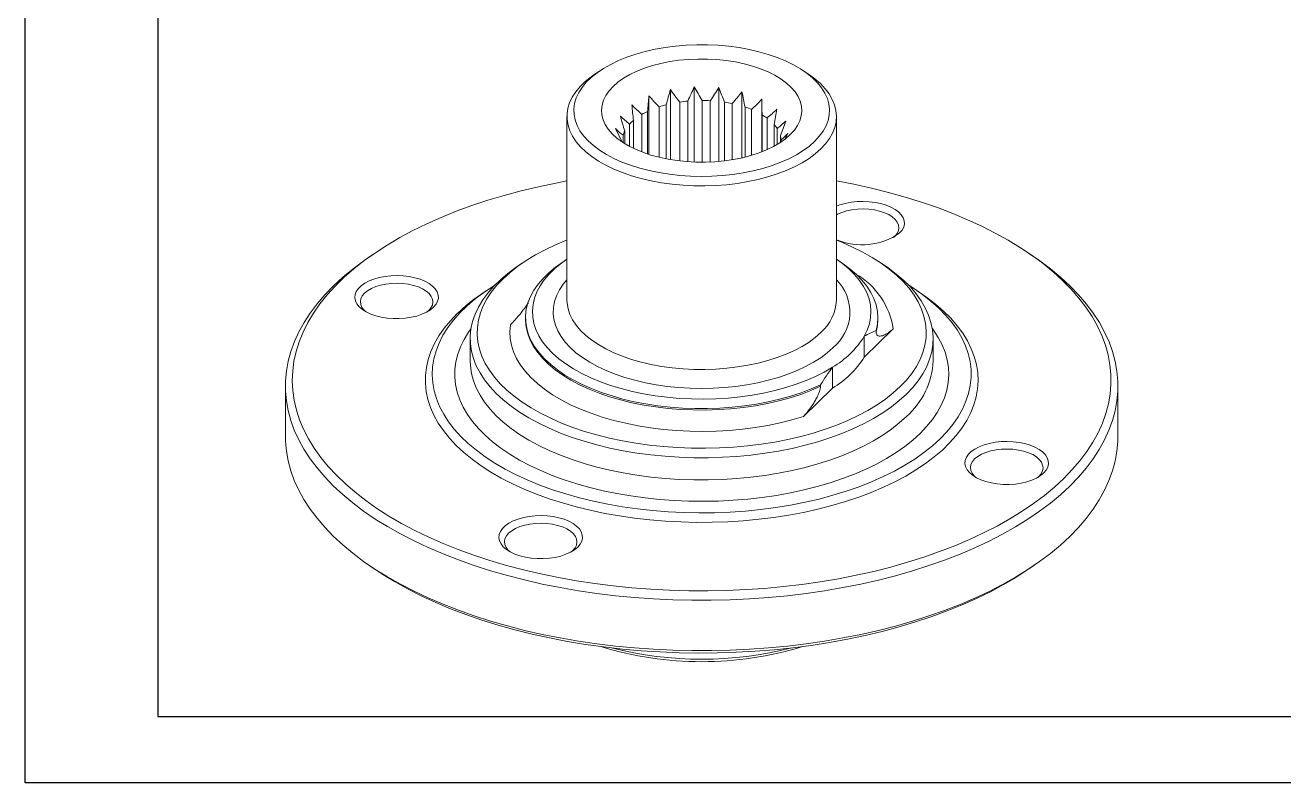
# Model space of a CAD drawing. Header units: millimetres. Extents: x 2452 to 2855, y 1106 to 1391.
# Drawn here: x 2452 to 2634.1, y 1106.5 to 1216.2 of the extents above; entities that cross this region are included whole.
import ezdxf

# ---------------------------------------------------------------- set-up
doc = ezdxf.new("R2010")
doc.units = ezdxf.units.MM
doc.linetypes.add('ACAD_ISO05W100', pattern=[33, 24, -3, 0, -3, 0, -3])
doc.layers.add('AM_BOR', color=2, linetype='ACAD_ISO05W100', lineweight=35)

# ---------------------------------------------------------------- blocks, each defined once
blk = doc.blocks.new('A3 ZTL')
for p, q in [((19.57, 280.82), (19.57, 9.78)), ((19.57, 9.78), (401.17, 9.78))]:
    blk.add_line(p, q)
at = {"layer": 'AM_BOR', "color": 135, "linetype": 'Continuous', "lineweight": 25}
for p, q in [((0, 0), (0, 290.61)), ((410.96, 0), (0, 0))]:
    blk.add_line(p, q, dxfattribs=at)

msp = doc.modelspace()

# ---------------------------------------------------------------- linework, layer by layer
at = {"color": 7, "linetype": 'Continuous', "lineweight": 15}
for p, q in [((2535.084, 1209.522), (2534.284, 1208.974)), ((2565.459, 1208.974), (2564.66, 1209.522)), ((2545.337, 1196.703), (2545.337, 1206.827)), ((2548.802, 1196.349), (2548.802, 1207.242)), ((2552.354, 1196.439), (2552.354, 1207.137)), ((2555.705, 1196.96), (2555.705, 1206.521)), ((2542.239, 1197.447), (2542.239, 1205.926)), ((2543.708, 1204.343), (2543.708, 1197.037)), ((2544.741, 1196.812), (2544.741, 1204.644)), ((2546.693, 1205.035), (2546.693, 1196.51)), ((2547.848, 1196.402), (2547.848, 1205.173)), ((2549.936, 1205.266), (2549.936, 1196.329)), ((2551.119, 1196.357), (2551.119, 1205.231)), ((2553.173, 1205.017), (2553.173, 1196.525)), ((2554.29, 1196.684), (2554.29, 1204.811)), ((2556.143, 1204.308), (2556.143, 1197.063)), ((2558.584, 1197.827), (2558.584, 1205.444)), ((2530.372, 1202.94), (2530.372, 1176.368)), ((2539.991, 1198.331), (2539.991, 1202.373)), ((2541.223, 1203.247), (2541.223, 1197.803)), ((2542.049, 1197.509), (2542.049, 1203.684)), ((2557.102, 1197.324), (2557.102, 1203.949)), ((2558.605, 1203.197), (2558.605, 1197.835)), ((2559.329, 1198.136), (2559.329, 1202.713)), ((2569.372, 1176.368), (2569.372, 1202.94)), ((2538.301, 1199.303), (2537.392, 1201.195)), ((2538.733, 1199.015), (2538.733, 1200.817)), ((2539.438, 1201.833), (2539.438, 1198.611)), ((2560.359, 1201.773), (2560.359, 1198.64)), ((2560.789, 1198.882), (2560.789, 1201.204)), ((2538.498, 1200.219), (2538.498, 1199.165)), ((2561.264, 1200.153), (2561.264, 1199.177)), ((2561.365, 1199.244), (2561.365, 1199.545)), ((2562.351, 1200.46), (2561.918, 1199.68)), ((2502.51, 1183.132), (2501.711, 1182.584)), ((2598.033, 1182.584), (2597.233, 1183.132)), ((2523.893, 1181.711), (2523.093, 1181.163)), ((2530.287, 1182.235), (2529.488, 1181.687)), ((2570.255, 1181.687), (2569.456, 1182.235)), ((2576.65, 1181.163), (2575.851, 1181.711)), ((2518.697, 1177.722), (2517.897, 1177.174)), ((2581.846, 1177.174), (2581.046, 1177.722)), ((2524.372, 1173.582), (2524.372, 1173.619)), ((2575.372, 1173.582), (2575.372, 1173.796)), ((2577.599, 1172.23), (2573.396, 1168.127)), ((2575.119, 1171.952), (2575.119, 1171.738)), ((2516.372, 1170.796), (2516.372, 1167.582)), ((2573.396, 1168.127), (2573.396, 1171.128)), ((2583.372, 1167.582), (2583.372, 1170.796)), ((2568.799, 1163.641), (2568.799, 1166.641)), ((2567.076, 1163.888), (2567.076, 1164.102)), ((2489.622, 1163.939), (2489.622, 1156.653)), ((2568.799, 1163.641), (2564.596, 1159.539)), ((2610.122, 1156.653), (2610.122, 1163.939)), ((2501.711, 1138.007), (2502.51, 1137.46)), ((2597.233, 1137.46), (2598.033, 1138.007))]:
    msp.add_line(p, q, dxfattribs=at)
at = {"color": 7, "linetype": 'Continuous', "lineweight": 15, "flags": 128}
for points in [[(2566.233, 1199.35), (2566.898, 1200.071), (2567.444, 1200.818), (2567.866, 1201.586), (2568.163, 1202.369), (2568.331, 1203.162), (2568.369, 1203.96), (2568.278, 1204.756), (2568.057, 1205.546), (2567.709, 1206.324), (2567.236, 1207.084), (2566.641, 1207.821), (2565.928, 1208.529), (2565.103, 1209.205), (2564.171, 1209.842), (2563.139, 1210.437), (2562.014, 1210.986), (2560.803, 1211.484), (2559.516, 1211.928), (2558.161, 1212.315), (2556.748, 1212.642), (2555.287, 1212.908), (2553.787, 1213.109), (2552.261, 1213.245), (2550.717, 1213.315), (2549.168, 1213.318), (2547.623, 1213.254), (2546.095, 1213.124), (2544.593, 1212.929), (2543.127, 1212.669), (2541.71, 1212.348), (2540.349, 1211.966), (2539.055, 1211.527), (2537.837, 1211.034), (2536.704, 1210.49), (2535.663, 1209.899), (2534.721, 1209.265), (2533.886, 1208.593), (2533.163, 1207.887), (2532.557, 1207.152), (2532.072, 1206.394), (2531.713, 1205.618), (2531.481, 1204.829), (2531.377, 1204.033), (2531.404, 1203.235), (2531.56, 1202.441), (2531.844, 1201.657), (2532.255, 1200.887), (2532.79, 1200.138), (2533.444, 1199.415), (2534.214, 1198.722), (2535.093, 1198.065), (2536.076, 1197.449), (2537.156, 1196.876), (2538.325, 1196.352), (2539.575, 1195.881), (2540.897, 1195.465), (2542.282, 1195.107), (2543.721, 1194.811), (2545.202, 1194.577), (2546.716, 1194.408), (2548.253, 1194.305), (2549.801, 1194.269), (2551.349, 1194.299), (2552.887, 1194.396), (2554.404, 1194.559), (2555.889, 1194.787), (2557.331, 1195.078), (2558.722, 1195.43), (2560.05, 1195.84), (2561.307, 1196.307), (2562.484, 1196.826), (2563.572, 1197.394), (2564.564, 1198.007), (2565.454, 1198.661), (2566.233, 1199.35)], [(2537.048, 1207.282), (2536.462, 1206.639), (2535.999, 1205.969), (2535.661, 1205.28), (2535.451, 1204.578), (2535.372, 1203.868), (2535.425, 1203.158), (2535.608, 1202.454), (2535.921, 1201.761), (2536.359, 1201.088), (2536.921, 1200.438), (2537.599, 1199.82), (2538.389, 1199.237), (2539.282, 1198.695), (2540.272, 1198.2), (2541.348, 1197.755), (2542.502, 1197.365), (2543.722, 1197.034), (2544.998, 1196.763), (2546.319, 1196.556), (2547.671, 1196.415), (2549.043, 1196.341), (2550.423, 1196.334), (2551.798, 1196.395), (2553.155, 1196.523), (2554.483, 1196.717), (2555.769, 1196.974), (2557.001, 1197.294), (2558.169, 1197.672), (2559.262, 1198.106), (2560.27, 1198.592), (2561.183, 1199.125), (2561.994, 1199.7), (2562.696, 1200.312), (2563.281, 1200.955), (2563.745, 1201.625), (2564.083, 1202.314), (2564.292, 1203.016), (2564.371, 1203.726), (2564.318, 1204.436), (2564.135, 1205.14), (2563.823, 1205.832), (2563.384, 1206.506), (2562.823, 1207.155), (2562.144, 1207.774), (2561.354, 1208.357), (2560.461, 1208.899), (2559.471, 1209.394), (2558.395, 1209.839), (2557.241, 1210.228), (2556.021, 1210.56), (2554.745, 1210.831), (2553.425, 1211.037), (2552.072, 1211.178), (2550.7, 1211.253), (2549.32, 1211.26), (2547.945, 1211.199), (2546.588, 1211.071), (2545.26, 1210.877), (2543.974, 1210.619), (2542.742, 1210.3), (2541.574, 1209.921), (2540.481, 1209.487), (2539.474, 1209.002), (2538.56, 1208.469), (2537.749, 1207.894), (2537.048, 1207.282)], [(2567.118, 1198.253), (2566.319, 1197.544), (2565.41, 1196.872), (2564.398, 1196.24), (2563.289, 1195.652), (2562.091, 1195.113), (2560.812, 1194.626), (2559.46, 1194.194), (2558.044, 1193.821), (2556.574, 1193.508), (2555.059, 1193.258), (2553.509, 1193.073), (2551.936, 1192.953), (2550.348, 1192.899), (2548.758, 1192.913), (2547.175, 1192.993), (2545.609, 1193.139), (2544.073, 1193.351), (2542.574, 1193.626), (2541.125, 1193.964), (2539.733, 1194.361), (2538.409, 1194.815), (2537.162, 1195.323), (2535.998, 1195.882), (2534.928, 1196.488), (2533.956, 1197.137), (2533.091, 1197.824), (2532.337, 1198.546), (2531.7, 1199.296), (2531.184, 1200.071), (2530.792, 1200.865), (2530.527, 1201.673), (2530.391, 1202.489), (2530.385, 1203.309), (2530.508, 1204.126), (2530.76, 1204.935), (2531.139, 1205.73), (2531.643, 1206.507), (2532.269, 1207.261), (2533.011, 1207.985), (2533.866, 1208.676), (2534.284, 1208.974)], [(2565.459, 1208.974), (2566.233, 1208.404), (2567.044, 1207.699), (2567.74, 1206.962), (2568.317, 1206.198), (2568.771, 1205.413), (2569.1, 1204.612), (2569.3, 1203.799), (2569.371, 1202.98), (2569.313, 1202.162), (2569.125, 1201.348), (2568.809, 1200.545), (2568.367, 1199.758), (2567.802, 1198.992), (2567.118, 1198.253)], [(2530.372, 1193.612), (2528.786, 1193.314), (2526.233, 1192.778), (2523.731, 1192.181), (2521.285, 1191.525), (2518.902, 1190.811), (2516.585, 1190.041), (2514.341, 1189.216), (2512.173, 1188.338), (2510.088, 1187.409), (2508.088, 1186.432), (2506.179, 1185.407), (2504.364, 1184.338), (2502.648, 1183.226), (2501.034, 1182.074), (2499.526, 1180.885), (2498.127, 1179.662), (2496.841, 1178.406), (2495.669, 1177.12), (2494.614, 1175.808), (2493.679, 1174.472), (2492.866, 1173.115), (2492.176, 1171.74), (2491.611, 1170.35), (2491.173, 1168.948), (2490.861, 1167.537), (2490.677, 1166.12), (2490.622, 1164.7), (2490.695, 1163.28), (2490.896, 1161.864), (2491.224, 1160.454), (2491.68, 1159.053), (2492.262, 1157.665), (2492.968, 1156.292), (2493.798, 1154.938), (2494.749, 1153.605), (2495.82, 1152.296), (2497.008, 1151.015), (2498.31, 1149.763), (2499.724, 1148.544), (2501.246, 1147.359), (2502.874, 1146.213), (2504.603, 1145.107), (2506.431, 1144.044), (2508.353, 1143.025), (2510.364, 1142.054), (2512.461, 1141.132), (2514.639, 1140.261), (2516.894, 1139.443), (2519.22, 1138.681), (2521.612, 1137.974), (2524.066, 1137.326), (2526.575, 1136.738), (2529.135, 1136.21), (2531.739, 1135.744), (2534.383, 1135.341), (2537.061, 1135.002), (2539.766, 1134.727), (2542.494, 1134.517), (2545.237, 1134.373), (2547.99, 1134.295), (2550.747, 1134.283), (2553.503, 1134.337), (2556.25, 1134.457), (2558.984, 1134.643), (2561.698, 1134.894), (2564.386, 1135.21), (2567.043, 1135.589), (2569.663, 1136.032), (2572.24, 1136.538), (2574.768, 1137.104), (2577.242, 1137.731), (2579.658, 1138.416), (2582.008, 1139.159), (2584.289, 1139.956), (2586.496, 1140.808), (2588.623, 1141.712), (2590.667, 1142.665), (2592.622, 1143.667), (2594.484, 1144.714), (2596.25, 1145.805), (2597.915, 1146.937), (2599.476, 1148.107), (2600.93, 1149.314), (2602.273, 1150.554), (2602.273, 1150.554)], [(2602.273, 1150.554), (2603.503, 1151.825), (2604.617, 1153.124), (2605.612, 1154.449), (2606.486, 1155.796), (2607.238, 1157.162), (2607.865, 1158.545), (2608.367, 1159.941), (2608.742, 1161.348), (2608.99, 1162.763), (2609.11, 1164.182), (2609.101, 1165.602), (2608.964, 1167.02), (2608.699, 1168.434), (2608.307, 1169.839), (2607.788, 1171.234), (2607.144, 1172.615), (2606.375, 1173.979), (2605.484, 1175.323), (2604.473, 1176.644), (2603.344, 1177.94), (2602.099, 1179.207), (2600.74, 1180.443), (2599.272, 1181.645), (2597.696, 1182.81), (2596.017, 1183.937), (2594.238, 1185.022), (2592.363, 1186.063), (2590.396, 1187.058), (2588.341, 1188.005), (2586.203, 1188.902), (2583.986, 1189.746), (2581.695, 1190.537), (2579.335, 1191.271), (2576.912, 1191.949), (2574.43, 1192.567), (2571.894, 1193.125), (2569.372, 1193.612)], [(2569.372, 1189.961), (2569.885, 1190.152), (2570.66, 1190.37), (2571.488, 1190.528), (2572.352, 1190.622), (2573.234, 1190.651), (2574.114, 1190.613), (2574.974, 1190.509), (2575.795, 1190.342), (2576.561, 1190.115), (2577.254, 1189.833), (2577.86, 1189.502), (2578.367, 1189.13), (2578.762, 1188.723), (2579.038, 1188.291), (2579.19, 1187.843), (2579.212, 1187.388), (2579.106, 1186.936), (2578.874, 1186.497), (2578.52, 1186.081)], [(2577.654, 1185.443), (2577.812, 1185.587), (2578.138, 1185.977), (2578.342, 1186.388), (2578.419, 1186.81), (2578.366, 1187.234), (2578.185, 1187.648), (2577.881, 1188.042), (2577.46, 1188.407), (2576.934, 1188.734), (2576.315, 1189.014), (2575.619, 1189.241), (2574.863, 1189.408), (2574.065, 1189.513), (2573.244, 1189.553), (2572.422, 1189.526), (2571.618, 1189.432), (2570.853, 1189.276), (2570.144, 1189.059), (2569.51, 1188.788), (2569.372, 1188.716)], [(2530.372, 1185.044), (2530.322, 1185.025), (2528.73, 1184.366), (2527.222, 1183.657), (2525.803, 1182.901), (2524.479, 1182.101), (2523.256, 1181.259), (2522.137, 1180.379), (2521.128, 1179.465), (2520.232, 1178.52), (2519.454, 1177.548), (2518.795, 1176.553), (2518.259, 1175.538), (2517.848, 1174.508), (2517.563, 1173.467), (2517.406, 1172.418), (2517.376, 1171.367), (2517.475, 1170.317), (2517.702, 1169.271), (2518.056, 1168.236), (2518.536, 1167.214), (2519.139, 1166.209), (2519.863, 1165.226), (2520.706, 1164.268), (2521.664, 1163.339), (2522.733, 1162.444), (2523.909, 1161.584), (2525.188, 1160.764), (2526.564, 1159.988), (2528.032, 1159.257), (2529.587, 1158.575), (2531.221, 1157.945), (2532.929, 1157.369), (2534.704, 1156.849), (2536.539, 1156.388), (2538.426, 1155.987), (2540.359, 1155.647), (2542.329, 1155.371), (2544.329, 1155.16), (2546.35, 1155.013), (2548.386, 1154.932), (2550.427, 1154.917), (2552.467, 1154.968), (2554.496, 1155.085), (2556.507, 1155.267), (2558.491, 1155.514), (2560.442, 1155.824), (2562.351, 1156.197), (2564.21, 1156.632), (2566.013, 1157.125), (2567.753, 1157.676), (2569.422, 1158.281), (2571.013, 1158.94), (2572.521, 1159.649), (2573.94, 1160.405), (2575.264, 1161.206), (2576.488, 1162.047), (2577.606, 1162.927), (2578.615, 1163.841), (2578.615, 1163.841)], [(2578.615, 1163.841), (2579.511, 1164.786), (2580.29, 1165.758), (2580.948, 1166.754), (2581.484, 1167.768), (2581.895, 1168.798), (2582.18, 1169.84), (2582.338, 1170.888), (2582.367, 1171.939), (2582.268, 1172.99), (2582.041, 1174.035), (2581.687, 1175.07), (2581.208, 1176.093), (2580.605, 1177.097), (2579.88, 1178.08), (2579.038, 1179.038), (2578.08, 1179.967), (2577.01, 1180.863), (2575.834, 1181.722), (2574.555, 1182.542), (2573.179, 1183.319), (2571.711, 1184.049), (2570.157, 1184.731), (2569.372, 1185.044)], [(2603.158, 1149.457), (2601.802, 1148.205), (2600.336, 1146.986), (2598.762, 1145.804), (2597.084, 1144.66), (2595.305, 1143.558), (2593.429, 1142.499), (2591.46, 1141.486), (2589.402, 1140.52), (2587.26, 1139.605), (2585.038, 1138.742), (2582.741, 1137.932), (2580.374, 1137.178), (2577.942, 1136.481), (2575.45, 1135.843), (2572.903, 1135.264), (2570.307, 1134.747), (2567.668, 1134.292), (2564.991, 1133.9), (2562.281, 1133.573), (2559.545, 1133.31), (2556.788, 1133.113), (2554.016, 1132.981), (2551.236, 1132.916), (2548.453, 1132.916), (2545.673, 1132.983), (2542.901, 1133.116), (2540.145, 1133.315), (2537.409, 1133.579), (2534.7, 1133.907), (2532.023, 1134.3), (2529.385, 1134.757), (2526.79, 1135.275), (2524.244, 1135.855), (2521.753, 1136.494), (2519.322, 1137.192), (2516.957, 1137.947), (2514.661, 1138.758), (2512.441, 1139.623), (2510.3, 1140.539), (2508.244, 1141.505), (2506.277, 1142.519), (2504.403, 1143.579), (2502.626, 1144.682), (2500.949, 1145.827), (2499.377, 1147.01), (2497.913, 1148.229), (2496.56, 1149.481), (2495.321, 1150.765), (2494.197, 1152.076), (2493.193, 1153.413), (2492.31, 1154.773), (2491.549, 1156.152), (2490.913, 1157.547), (2490.403, 1158.957), (2490.02, 1160.376), (2489.764, 1161.804), (2489.637, 1163.236), (2489.638, 1164.669), (2489.768, 1166.101), (2490.026, 1167.529), (2490.412, 1168.948), (2490.925, 1170.357), (2491.563, 1171.753), (2492.326, 1173.131), (2493.212, 1174.49), (2494.218, 1175.827), (2495.344, 1177.138), (2496.585, 1178.421), (2497.941, 1179.673), (2499.407, 1180.891), (2500.981, 1182.073), (2501.711, 1182.584)], [(2530.372, 1182.292), (2529.574, 1181.72), (2528.632, 1180.943), (2527.803, 1180.133), (2527.089, 1179.295), (2526.496, 1178.432), (2526.025, 1177.549), (2525.681, 1176.651), (2525.463, 1175.742), (2525.374, 1174.828), (2525.414, 1173.912), (2525.583, 1173.001), (2525.879, 1172.098), (2526.302, 1171.209), (2526.849, 1170.338), (2527.517, 1169.489), (2528.303, 1168.668), (2529.202, 1167.878), (2530.211, 1167.124), (2531.322, 1166.41), (2532.532, 1165.739), (2533.832, 1165.115), (2535.217, 1164.541), (2536.68, 1164.02), (2538.211, 1163.555), (2539.804, 1163.149), (2541.45, 1162.804), (2543.141, 1162.52), (2544.867, 1162.301), (2546.619, 1162.146), (2548.388, 1162.058), (2550.165, 1162.036), (2551.941, 1162.08), (2553.706, 1162.19), (2555.45, 1162.366), (2557.165, 1162.607), (2558.842, 1162.911), (2560.472, 1163.277), (2562.045, 1163.703), (2563.555, 1164.186), (2564.992, 1164.725), (2566.35, 1165.316), (2567.622, 1165.956), (2568.799, 1166.641)], [(2573.396, 1171.128), (2573.83, 1172.015), (2574.139, 1172.917), (2574.319, 1173.828), (2574.371, 1174.743), (2574.294, 1175.658), (2574.088, 1176.567), (2573.755, 1177.466), (2573.296, 1178.351), (2572.714, 1179.216), (2572.011, 1180.057), (2571.192, 1180.87), (2570.261, 1181.65), (2569.372, 1182.292)], [(2598.033, 1182.584), (2598.794, 1182.051), (2600.366, 1180.868), (2601.83, 1179.649), (2603.183, 1178.396), (2604.423, 1177.112), (2605.546, 1175.801), (2606.55, 1174.464), (2607.433, 1173.104), (2608.194, 1171.725), (2608.83, 1170.33), (2609.34, 1168.921), (2609.723, 1167.501), (2609.979, 1166.073), (2610.106, 1164.641), (2610.105, 1163.208), (2609.975, 1161.776), (2609.717, 1160.349), (2609.331, 1158.929), (2608.819, 1157.52), (2608.18, 1156.125), (2607.417, 1154.746), (2606.532, 1153.387), (2605.525, 1152.051), (2604.4, 1150.739), (2603.158, 1149.457)], [(2579.5, 1162.744), (2578.47, 1161.811), (2577.33, 1160.912), (2576.084, 1160.052), (2574.737, 1159.234), (2573.293, 1158.46), (2571.758, 1157.734), (2570.139, 1157.058), (2568.442, 1156.436), (2566.673, 1155.869), (2564.838, 1155.36), (2562.946, 1154.91), (2561.003, 1154.523), (2559.017, 1154.198), (2556.996, 1153.937), (2554.947, 1153.741), (2552.879, 1153.612), (2550.799, 1153.549), (2548.715, 1153.552), (2546.636, 1153.623), (2544.569, 1153.76), (2542.523, 1153.962), (2540.505, 1154.23), (2538.524, 1154.562), (2536.586, 1154.957), (2534.7, 1155.413), (2532.872, 1155.929), (2531.111, 1156.502), (2529.422, 1157.13), (2527.812, 1157.811), (2526.287, 1158.543), (2524.853, 1159.322), (2523.517, 1160.145), (2522.282, 1161.009), (2521.154, 1161.912), (2520.137, 1162.848), (2519.235, 1163.816), (2518.452, 1164.81), (2517.79, 1165.828), (2517.253, 1166.865), (2516.841, 1167.917), (2516.558, 1168.98), (2516.403, 1170.05), (2516.378, 1171.123), (2516.482, 1172.195), (2516.715, 1173.262), (2517.077, 1174.318), (2517.566, 1175.362), (2518.179, 1176.387), (2518.916, 1177.391), (2519.772, 1178.37), (2520.744, 1179.319), (2521.829, 1180.235), (2523.023, 1181.115), (2523.093, 1181.163)], [(2567.076, 1164.102), (2565.702, 1163.5), (2564.247, 1162.949), (2562.721, 1162.452), (2561.131, 1162.012), (2559.484, 1161.631), (2557.789, 1161.312), (2556.054, 1161.054), (2554.288, 1160.861), (2552.501, 1160.733), (2550.699, 1160.669), (2548.894, 1160.672), (2547.094, 1160.741), (2545.308, 1160.875), (2543.544, 1161.073), (2541.812, 1161.336), (2540.121, 1161.661), (2538.478, 1162.046), (2536.893, 1162.491), (2535.372, 1162.992), (2533.925, 1163.548), (2532.557, 1164.154), (2531.276, 1164.809), (2530.088, 1165.51), (2528.999, 1166.251), (2528.015, 1167.031), (2527.141, 1167.844), (2526.38, 1168.687), (2525.737, 1169.556), (2525.215, 1170.446), (2524.817, 1171.353), (2524.544, 1172.272), (2524.398, 1173.199), (2524.38, 1174.128), (2524.489, 1175.056), (2524.726, 1175.978), (2525.089, 1176.889), (2525.576, 1177.784), (2526.184, 1178.659), (2526.912, 1179.51), (2527.754, 1180.333), (2528.708, 1181.122), (2529.488, 1181.687)], [(2570.255, 1181.687), (2570.355, 1181.619), (2571.378, 1180.853), (2572.294, 1180.051), (2573.097, 1179.219), (2573.783, 1178.359), (2574.35, 1177.476), (2574.794, 1176.575), (2575.114, 1175.66), (2575.306, 1174.735), (2575.372, 1173.806), (2575.309, 1172.877), (2575.119, 1171.952)], [(2576.65, 1181.163), (2576.857, 1181.02), (2578.039, 1180.136), (2579.112, 1179.216), (2580.072, 1178.263), (2580.915, 1177.282), (2581.637, 1176.275), (2582.237, 1175.248), (2582.712, 1174.203), (2583.06, 1173.145), (2583.279, 1172.077), (2583.369, 1171.005), (2583.33, 1169.932), (2583.161, 1168.863), (2582.863, 1167.8), (2582.437, 1166.75), (2581.886, 1165.715), (2581.211, 1164.7), (2580.414, 1163.708), (2579.5, 1162.744)], [(2511.072, 1175.341), (2510.604, 1174.955), (2510.032, 1174.608), (2509.368, 1174.308), (2508.626, 1174.061), (2507.822, 1173.873), (2506.974, 1173.746), (2506.099, 1173.685), (2505.215, 1173.69), (2504.343, 1173.761), (2503.5, 1173.897), (2502.704, 1174.094), (2501.973, 1174.349), (2501.321, 1174.656), (2500.764, 1175.009), (2500.312, 1175.4), (2499.975, 1175.82), (2499.761, 1176.262), (2499.673, 1176.714), (2499.715, 1177.169), (2499.885, 1177.615), (2500.179, 1178.044), (2500.591, 1178.446), (2501.113, 1178.813), (2501.732, 1179.138), (2502.437, 1179.412), (2503.212, 1179.63), (2504.04, 1179.788), (2504.904, 1179.882), (2505.786, 1179.911), (2506.666, 1179.873), (2507.526, 1179.769), (2508.348, 1179.602), (2509.113, 1179.375), (2509.806, 1179.093), (2510.413, 1178.762), (2510.919, 1178.39), (2511.314, 1177.983), (2511.591, 1177.551), (2511.742, 1177.103), (2511.765, 1176.648), (2511.659, 1176.196), (2511.426, 1175.757), (2511.072, 1175.341)], [(2508.172, 1178.501), (2507.415, 1178.669), (2506.617, 1178.773), (2505.796, 1178.813), (2504.974, 1178.786), (2504.171, 1178.692), (2503.405, 1178.536), (2502.697, 1178.319), (2502.063, 1178.048), (2501.519, 1177.73), (2501.078, 1177.371), (2500.752, 1176.981), (2500.548, 1176.57), (2500.472, 1176.148), (2500.525, 1175.724), (2500.706, 1175.31), (2501.01, 1174.916), (2501.236, 1174.704)], [(2510.206, 1174.704), (2510.365, 1174.847), (2510.691, 1175.237), (2510.894, 1175.648), (2510.971, 1176.07), (2510.918, 1176.494), (2510.737, 1176.908), (2510.433, 1177.302), (2510.012, 1177.667), (2509.486, 1177.994), (2508.868, 1178.274), (2508.172, 1178.501)], [(2514.495, 1174.41), (2513.495, 1173.364), (2512.612, 1172.291), (2511.849, 1171.193), (2511.207, 1170.075), (2510.689, 1168.94), (2510.297, 1167.791), (2510.031, 1166.633), (2509.893, 1165.469), (2509.883, 1164.304), (2510.001, 1163.139), (2510.247, 1161.98), (2510.62, 1160.83), (2511.118, 1159.693), (2511.741, 1158.571), (2512.486, 1157.47), (2513.35, 1156.393), (2514.332, 1155.342), (2515.427, 1154.322), (2516.633, 1153.335), (2517.945, 1152.385), (2519.36, 1151.474), (2520.872, 1150.606), (2522.477, 1149.784), (2524.17, 1149.01), (2525.945, 1148.286), (2527.797, 1147.616), (2529.719, 1147), (2531.706, 1146.441), (2533.752, 1145.941), (2535.848, 1145.502), (2537.99, 1145.124), (2540.17, 1144.809), (2542.381, 1144.559), (2544.616, 1144.373), (2546.868, 1144.252), (2549.129, 1144.198), (2551.393, 1144.209), (2553.652, 1144.286), (2555.899, 1144.429), (2558.126, 1144.638), (2560.328, 1144.911), (2562.495, 1145.247), (2564.622, 1145.646), (2566.702, 1146.107), (2568.728, 1146.627), (2570.694, 1147.206), (2572.593, 1147.84), (2574.419, 1148.53), (2576.166, 1149.271), (2577.829, 1150.062), (2579.403, 1150.9), (2580.882, 1151.783), (2582.262, 1152.707), (2583.538, 1153.671), (2584.706, 1154.669), (2585.762, 1155.701), (2586.704, 1156.761), (2587.528, 1157.847), (2588.231, 1158.955), (2588.811, 1160.083), (2589.266, 1161.225), (2589.595, 1162.378), (2589.797, 1163.54), (2589.871, 1164.705), (2589.817, 1165.871), (2589.635, 1167.033), (2589.326, 1168.188), (2588.89, 1169.332), (2588.329, 1170.462), (2587.645, 1171.573), (2586.84, 1172.663), (2585.917, 1173.728), (2584.878, 1174.764), (2583.727, 1175.768), (2582.467, 1176.737), (2581.846, 1177.174)], [(2519.904, 1178.508), (2519.726, 1178.397), (2518.351, 1177.481), (2517.08, 1176.526), (2515.918, 1175.535), (2514.869, 1174.511), (2513.936, 1173.458), (2513.123, 1172.379), (2512.432, 1171.277), (2511.865, 1170.157), (2511.424, 1169.022), (2511.111, 1167.875), (2510.927, 1166.721), (2510.872, 1165.564), (2510.947, 1164.407), (2511.151, 1163.254), (2511.483, 1162.109), (2511.944, 1160.976), (2512.53, 1159.858), (2513.24, 1158.76), (2514.072, 1157.684), (2515.023, 1156.635), (2516.089, 1155.616), (2517.268, 1154.631), (2518.555, 1153.681), (2519.946, 1152.772), (2521.437, 1151.906), (2523.022, 1151.085), (2524.696, 1150.312), (2526.454, 1149.591), (2528.289, 1148.922), (2530.197, 1148.31), (2532.169, 1147.755), (2534.201, 1147.259), (2536.284, 1146.825), (2538.413, 1146.453), (2540.58, 1146.145), (2542.777, 1145.902), (2544.999, 1145.724), (2547.236, 1145.612), (2549.482, 1145.567), (2551.729, 1145.589), (2553.971, 1145.678), (2556.198, 1145.833), (2558.405, 1146.053), (2560.583, 1146.339), (2562.726, 1146.689), (2564.826, 1147.102), (2566.876, 1147.576), (2568.87, 1148.111), (2570.801, 1148.704), (2572.662, 1149.353), (2574.447, 1150.056), (2576.151, 1150.811), (2577.768, 1151.616), (2579.291, 1152.467), (2580.718, 1153.362), (2582.041, 1154.297), (2583.258, 1155.271), (2584.364, 1156.279), (2584.364, 1156.279)], [(2584.364, 1156.279), (2585.355, 1157.318), (2586.229, 1158.384), (2586.981, 1159.475), (2587.611, 1160.587), (2588.115, 1161.715), (2588.492, 1162.856), (2588.74, 1164.007), (2588.86, 1165.163), (2588.85, 1166.321), (2588.711, 1167.476), (2588.442, 1168.625), (2588.046, 1169.765), (2587.522, 1170.891), (2586.874, 1171.999), (2586.102, 1173.087), (2585.211, 1174.149), (2584.202, 1175.184), (2583.078, 1176.187), (2581.845, 1177.155), (2580.505, 1178.084), (2579.839, 1178.508)], [(2564.596, 1159.539), (2562.938, 1159.044), (2561.217, 1158.61), (2559.442, 1158.238), (2557.622, 1157.93), (2555.764, 1157.687), (2553.879, 1157.511), (2551.974, 1157.402), (2550.06, 1157.361), (2548.144, 1157.389), (2546.237, 1157.484), (2544.347, 1157.647), (2542.483, 1157.877), (2540.655, 1158.172), (2538.87, 1158.532), (2537.138, 1158.954), (2535.467, 1159.437), (2533.865, 1159.978), (2532.338, 1160.575), (2530.896, 1161.225), (2529.544, 1161.924), (2528.288, 1162.67), (2527.136, 1163.458), (2526.092, 1164.286), (2525.162, 1165.149), (2524.349, 1166.043), (2523.658, 1166.963), (2523.092, 1167.906), (2522.654, 1168.867), (2522.346, 1169.841), (2522.168, 1170.824), (2522.123, 1171.811), (2522.211, 1172.796)], [(2489.622, 1156.653), (2489.637, 1155.95), (2489.764, 1154.518), (2490.02, 1153.09), (2490.403, 1151.671), (2490.913, 1150.261), (2491.549, 1148.866), (2492.31, 1147.487), (2493.193, 1146.128), (2494.197, 1144.791), (2495.321, 1143.479), (2496.56, 1142.195), (2497.913, 1140.943), (2499.377, 1139.724), (2500.949, 1138.541), (2502.626, 1137.396), (2504.403, 1136.293), (2506.277, 1135.233), (2508.244, 1134.219), (2510.3, 1133.253), (2512.441, 1132.337), (2514.661, 1131.472), (2516.957, 1130.662), (2519.322, 1129.906), (2521.753, 1129.208), (2524.244, 1128.569), (2526.79, 1127.989), (2529.385, 1127.471), (2532.023, 1127.014), (2534.7, 1126.622), (2537.409, 1126.293), (2540.145, 1126.029), (2542.901, 1125.83), (2545.673, 1125.697), (2548.453, 1125.63), (2551.236, 1125.63), (2554.016, 1125.695), (2556.788, 1125.827), (2559.545, 1126.024), (2562.281, 1126.287), (2564.991, 1126.615), (2567.668, 1127.006), (2570.307, 1127.461), (2572.903, 1127.978), (2575.45, 1128.557), (2577.942, 1129.195), (2580.374, 1129.892), (2582.741, 1130.646), (2585.038, 1131.456), (2587.26, 1132.319), (2589.402, 1133.235), (2591.46, 1134.2), (2593.429, 1135.213), (2595.305, 1136.272), (2597.084, 1137.374), (2598.762, 1138.518), (2600.336, 1139.7), (2601.802, 1140.919), (2603.158, 1142.171), (2604.4, 1143.454), (2605.525, 1144.765), (2606.532, 1146.101), (2607.417, 1147.46), (2608.18, 1148.839), (2608.819, 1150.234), (2609.331, 1151.643), (2609.717, 1153.063), (2609.975, 1154.49), (2610.105, 1155.922), (2610.122, 1156.653)], [(2599.373, 1151.342), (2598.905, 1150.957), (2598.332, 1150.61), (2597.668, 1150.31), (2596.926, 1150.063), (2596.123, 1149.875), (2595.274, 1149.748), (2594.399, 1149.687), (2593.516, 1149.692), (2592.644, 1149.763), (2591.801, 1149.898), (2591.005, 1150.096), (2590.273, 1150.351), (2589.622, 1150.658), (2589.064, 1151.011), (2588.612, 1151.402), (2588.275, 1151.822), (2588.061, 1152.263), (2587.974, 1152.716), (2588.016, 1153.17), (2588.185, 1153.617), (2588.479, 1154.046), (2588.892, 1154.448), (2589.413, 1154.815), (2590.033, 1155.139), (2590.738, 1155.414), (2591.512, 1155.632), (2592.341, 1155.79), (2593.205, 1155.884), (2594.086, 1155.912), (2594.967, 1155.874), (2595.827, 1155.771), (2596.648, 1155.604), (2597.414, 1155.377), (2598.107, 1155.095), (2598.713, 1154.764), (2599.219, 1154.391), (2599.615, 1153.985), (2599.891, 1153.553), (2600.042, 1153.104), (2600.065, 1152.65), (2599.959, 1152.198), (2599.727, 1151.759), (2599.373, 1151.342)], [(2596.472, 1154.502), (2595.716, 1154.67), (2594.917, 1154.775), (2594.097, 1154.815), (2593.275, 1154.787), (2592.471, 1154.694), (2591.706, 1154.537), (2590.997, 1154.321), (2590.363, 1154.05), (2589.819, 1153.731), (2589.379, 1153.373), (2589.053, 1152.983), (2588.849, 1152.572), (2588.772, 1152.15), (2588.825, 1151.726), (2589.006, 1151.312), (2589.31, 1150.918), (2589.537, 1150.705)], [(2598.507, 1150.705), (2598.665, 1150.849), (2598.991, 1151.239), (2599.195, 1151.65), (2599.271, 1152.072), (2599.218, 1152.496), (2599.038, 1152.91), (2598.733, 1153.304), (2598.313, 1153.669), (2597.787, 1153.995), (2597.168, 1154.276), (2596.472, 1154.502)], [(2531.925, 1140.602), (2531.457, 1140.217), (2530.885, 1139.87), (2530.22, 1139.57), (2529.479, 1139.323), (2528.675, 1139.135), (2527.827, 1139.008), (2526.951, 1138.947), (2526.068, 1138.952), (2525.196, 1139.023), (2524.353, 1139.158), (2523.557, 1139.356), (2522.826, 1139.611), (2522.174, 1139.918), (2521.616, 1140.271), (2521.164, 1140.662), (2520.828, 1141.082), (2520.613, 1141.523), (2520.526, 1141.976), (2520.568, 1142.43), (2520.737, 1142.877), (2521.032, 1143.306), (2521.444, 1143.708), (2521.965, 1144.075), (2522.585, 1144.399), (2523.29, 1144.674), (2524.065, 1144.892), (2524.893, 1145.05), (2525.757, 1145.144), (2526.639, 1145.173), (2527.519, 1145.134), (2528.379, 1145.031), (2529.2, 1144.864), (2529.966, 1144.637), (2530.659, 1144.355), (2531.265, 1144.024), (2531.772, 1143.651), (2532.167, 1143.245), (2532.443, 1142.813), (2532.595, 1142.364), (2532.617, 1141.91), (2532.511, 1141.458), (2532.279, 1141.019), (2531.925, 1140.602)], [(2531.059, 1139.965), (2531.217, 1140.109), (2531.543, 1140.499), (2531.747, 1140.91), (2531.824, 1141.332), (2531.771, 1141.756), (2531.59, 1142.17), (2531.286, 1142.564), (2530.865, 1142.929), (2530.339, 1143.255), (2529.72, 1143.536), (2529.024, 1143.762), (2528.268, 1143.93), (2527.47, 1144.035), (2526.649, 1144.075), (2525.827, 1144.047), (2525.023, 1143.954), (2524.258, 1143.798), (2523.549, 1143.581), (2522.915, 1143.31), (2522.371, 1142.991), (2521.931, 1142.633), (2521.605, 1142.243), (2521.401, 1141.832), (2521.325, 1141.41), (2521.378, 1140.986), (2521.558, 1140.572), (2521.863, 1140.178), (2522.089, 1139.965)], [(2597.233, 1137.46), (2597.095, 1137.365), (2595.379, 1136.254), (2593.565, 1135.184), (2591.655, 1134.16), (2589.656, 1133.182), (2587.57, 1132.253), (2585.402, 1131.375), (2583.158, 1130.55), (2580.841, 1129.78), (2578.458, 1129.066), (2576.012, 1128.41), (2573.51, 1127.813), (2570.957, 1127.277), (2568.358, 1126.803), (2565.719, 1126.391), (2563.045, 1126.043), (2560.344, 1125.76), (2557.619, 1125.542), (2554.878, 1125.389), (2552.125, 1125.302), (2549.368, 1125.281), (2546.612, 1125.326), (2543.863, 1125.437), (2541.128, 1125.614), (2538.411, 1125.856), (2535.718, 1126.163), (2533.057, 1126.534), (2530.432, 1126.969), (2527.849, 1127.466), (2525.314, 1128.024), (2522.832, 1128.643), (2520.408, 1129.32), (2518.048, 1130.055), (2515.757, 1130.845), (2513.541, 1131.69), (2511.402, 1132.586), (2509.347, 1133.533), (2507.38, 1134.528), (2505.505, 1135.57), (2503.726, 1136.655), (2502.51, 1137.46)]]:
    msp.add_lwpolyline(points, dxfattribs=at)
at = {"color": 8, "linetype": 'Continuous', "lineweight": 15, "flags": 128}
for points in [[(2568.887, 1169.485), (2568.052, 1168.742), (2567.108, 1168.034), (2566.06, 1167.366), (2564.915, 1166.742), (2563.679, 1166.165), (2562.361, 1165.64), (2560.967, 1165.168), (2559.507, 1164.754), (2557.988, 1164.399), (2556.421, 1164.106), (2554.814, 1163.876), (2553.178, 1163.712), (2551.522, 1163.613), (2549.856, 1163.58), (2548.19, 1163.614), (2546.534, 1163.714), (2544.898, 1163.88), (2543.292, 1164.111), (2541.726, 1164.405), (2540.208, 1164.761), (2538.749, 1165.177), (2537.357, 1165.649), (2536.04, 1166.176), (2534.806, 1166.753), (2533.662, 1167.378), (2532.617, 1168.047), (2531.674, 1168.756), (2530.842, 1169.5), (2530.124, 1170.275), (2529.524, 1171.076), (2529.047, 1171.899), (2528.696, 1172.738), (2528.471, 1173.589), (2528.375, 1174.447), (2528.409, 1175.305), (2528.572, 1176.16), (2528.862, 1177.005), (2529.279, 1177.837), (2529.82, 1178.649), (2530.372, 1179.317)], [(2530.372, 1176.368), (2530.391, 1175.917), (2530.527, 1175.101), (2530.792, 1174.293), (2531.184, 1173.499), (2531.7, 1172.724), (2532.337, 1171.973), (2533.091, 1171.252), (2533.956, 1170.564), (2534.928, 1169.916), (2535.998, 1169.31), (2537.162, 1168.751), (2538.409, 1168.243), (2539.733, 1167.788), (2541.125, 1167.391), (2542.574, 1167.054), (2544.073, 1166.779), (2545.609, 1166.567), (2547.175, 1166.421), (2548.758, 1166.341), (2550.348, 1166.327), (2551.936, 1166.381), (2553.509, 1166.501), (2555.059, 1166.686), (2556.574, 1166.936), (2558.044, 1167.249), (2559.46, 1167.622), (2560.812, 1168.054), (2562.091, 1168.541), (2563.289, 1169.08), (2564.398, 1169.667), (2565.41, 1170.299), (2566.319, 1170.972), (2567.118, 1171.68)], [(2524.372, 1173.582), (2524.375, 1173.366), (2524.471, 1172.425), (2524.697, 1171.491), (2525.052, 1170.567), (2525.536, 1169.659), (2526.144, 1168.771), (2526.874, 1167.908), (2527.723, 1167.074), (2528.685, 1166.273), (2529.756, 1165.51), (2530.931, 1164.788), (2532.203, 1164.112), (2533.566, 1163.484), (2535.013, 1162.908), (2536.536, 1162.387), (2538.128, 1161.924), (2539.78, 1161.521), (2541.484, 1161.179), (2543.231, 1160.901), (2545.012, 1160.689), (2546.818, 1160.543), (2548.64, 1160.464), (2550.468, 1160.452), (2552.293, 1160.508), (2554.106, 1160.631), (2555.897, 1160.82), (2557.657, 1161.075), (2559.377, 1161.395), (2561.048, 1161.777), (2562.661, 1162.22), (2564.209, 1162.721), (2565.683, 1163.278), (2567.076, 1163.888)], [(2575.119, 1171.738), (2575.311, 1172.674), (2575.372, 1173.582)], [(2581.49, 1157.06), (2580.435, 1156.101), (2579.271, 1155.177), (2578.002, 1154.29), (2576.633, 1153.444), (2575.167, 1152.642), (2573.611, 1151.886), (2571.97, 1151.179), (2570.25, 1150.525), (2568.457, 1149.924), (2566.597, 1149.38), (2564.677, 1148.894), (2562.705, 1148.468), (2560.686, 1148.103), (2558.629, 1147.801), (2556.541, 1147.564), (2554.428, 1147.391), (2552.3, 1147.283), (2550.162, 1147.241), (2548.024, 1147.265), (2545.892, 1147.355), (2543.774, 1147.51), (2541.679, 1147.73), (2539.612, 1148.015), (2537.582, 1148.362), (2535.597, 1148.772), (2533.662, 1149.242), (2531.786, 1149.77), (2529.974, 1150.356), (2528.233, 1150.996), (2526.57, 1151.689), (2524.99, 1152.432), (2523.5, 1153.222), (2522.103, 1154.056), (2520.806, 1154.932), (2519.614, 1155.847), (2518.529, 1156.796), (2517.557, 1157.778), (2516.7, 1158.787), (2515.962, 1159.821), (2515.346, 1160.876), (2514.853, 1161.948), (2514.485, 1163.033), (2514.244, 1164.128), (2514.131, 1165.228), (2514.146, 1166.329), (2514.288, 1167.429), (2514.558, 1168.522), (2514.954, 1169.604), (2515.476, 1170.673), (2516.12, 1171.723), (2516.49, 1172.243)], [(2583.254, 1172.243), (2583.427, 1172.005), (2584.105, 1170.96), (2584.659, 1169.896), (2585.09, 1168.817), (2585.394, 1167.726), (2585.571, 1166.628), (2585.621, 1165.527), (2585.542, 1164.426), (2585.336, 1163.33), (2585.003, 1162.242), (2584.544, 1161.166), (2583.961, 1160.106), (2583.255, 1159.066), (2582.431, 1158.049), (2581.49, 1157.06)], [(2516.372, 1167.571), (2516.403, 1166.836), (2516.558, 1165.766), (2516.841, 1164.702), (2517.253, 1163.65), (2517.79, 1162.614), (2518.452, 1161.596), (2519.235, 1160.601), (2520.137, 1159.634), (2521.154, 1158.697), (2522.282, 1157.795), (2523.517, 1156.93), (2524.853, 1156.107), (2526.287, 1155.328), (2527.812, 1154.597), (2529.422, 1153.916), (2531.111, 1153.287), (2532.872, 1152.714), (2534.7, 1152.199), (2536.586, 1151.743), (2538.524, 1151.348), (2540.505, 1151.016), (2542.523, 1150.748), (2544.569, 1150.545), (2546.636, 1150.408), (2548.715, 1150.338), (2550.799, 1150.334), (2552.879, 1150.397), (2554.947, 1150.527), (2556.996, 1150.722), (2559.017, 1150.983), (2561.003, 1151.308), (2562.946, 1151.696), (2564.838, 1152.145), (2566.673, 1152.655), (2568.442, 1153.221), (2570.139, 1153.844), (2571.758, 1154.519), (2573.293, 1155.245), (2574.737, 1156.019), (2576.084, 1156.838), (2577.33, 1157.698), (2578.47, 1158.596), (2579.5, 1159.529)]]:
    msp.add_lwpolyline(points, dxfattribs=at)
at = {"color": 7, "linetype": 'Continuous', "lineweight": 15}
for centre, radius, start, end in [((2548.87, 1188.522), 16.642, 104.36563, 108.0668), ((2549.775, 1184.195), 21.066, 95.24725, 98.41003), ((2549.873, 1183.03), 22.236, 86.78669, 89.83758), ((2550.191, 1185.648), 19.596, 77.92664, 81.24572), ((2551.585, 1190.666), 14.383, 67.44337, 71.52272), ((2544.032, 1197.68), 6.193, 130.72724, 137.88282), ((2546.76, 1193.796), 10.953, 115.47428, 120.36646), ((2554.063, 1195.614), 8.838, 53.43649, 59.08106), ((2541.924, 1199.216), 3.569, 153.35352, 163.68878), ((2556.703, 1198.563), 4.865, 32.88141, 41.28726), ((2558.222, 1199.333), 3.15, 3.8475, 15.08114), ((2573.064, 1193.898), 9.533, 247.21261, 304.91074), ((2532.269, 1156.006), 25.586, 124.17366, 134.00225), ((2562.147, 1178.055), 13.211, 300.23631, 328.37376), ((2562.147, 1175.055), 13.211, 300.23631, 328.37376), ((2549.872, 1173.707), 49.68, 252.91273, 287.08727), ((2549.872, 1176.981), 52.595, 255.65242, 284.34758)]:
    msp.add_arc(centre, radius, start, end, dxfattribs=at)
at = {"color": 8, "linetype": 'Continuous', "lineweight": 15}
for centre, radius, start, end in [((2564.692, 1174.62), 6.63, 309.24467, 45.10698), ((2566.483, 1170.44), 11.259, 9.14692, 59.49008), ((2562.723, 1176.679), 6.656, 311.32052, 357.31758), ((2572.014, 1168.085), 11.368, 311.18277, 357.52042)]:
    msp.add_arc(centre, radius, start, end, dxfattribs=at)
at = {"color": 7, "linetype": 'Continuous', "lineweight": 15}
for points in [[(2544.741, 1204.644), (2544.946, 1205.367), (2545.143, 1206.096), (2545.337, 1206.827)], [(2545.337, 1206.827), (2545.777, 1206.223), (2546.227, 1205.624), (2546.693, 1205.035)], [(2547.848, 1205.173), (2548.176, 1205.858), (2548.493, 1206.548), (2548.802, 1207.242)], [(2548.802, 1207.242), (2549.17, 1206.578), (2549.546, 1205.918), (2549.936, 1205.266)], [(2551.119, 1205.231), (2551.544, 1205.859), (2551.954, 1206.496), (2552.354, 1207.137)], [(2552.354, 1207.137), (2552.62, 1206.426), (2552.892, 1205.719), (2553.173, 1205.017)], [(2554.29, 1204.811), (2554.776, 1205.372), (2555.246, 1205.944), (2555.705, 1206.521)], [(2555.705, 1206.521), (2555.847, 1205.78), (2555.993, 1205.042), (2556.143, 1204.308)], [(2539.759, 1204.612), (2540.234, 1204.146), (2540.72, 1203.689), (2541.223, 1203.247)], [(2539.991, 1202.373), (2539.911, 1203.116), (2539.834, 1203.863), (2539.759, 1204.612)], [(2542.049, 1203.684), (2542.114, 1204.428), (2542.177, 1205.176), (2542.239, 1205.926)], [(2542.239, 1205.926), (2542.716, 1205.39), (2543.203, 1204.861), (2543.708, 1204.343)], [(2557.102, 1203.949), (2557.611, 1204.436), (2558.103, 1204.936), (2558.584, 1205.444)], [(2558.584, 1205.444), (2558.59, 1204.692), (2558.597, 1203.942), (2558.605, 1203.197)], [(2538.099, 1202.991), (2538.533, 1202.593), (2538.978, 1202.205), (2539.438, 1201.833)], [(2538.733, 1200.817), (2538.515, 1201.538), (2538.305, 1202.263), (2538.099, 1202.991)], [(2559.329, 1202.713), (2559.819, 1203.126), (2560.293, 1203.555), (2560.756, 1203.993)], [(2560.756, 1203.993), (2560.627, 1203.25), (2560.495, 1202.51), (2560.359, 1201.773)], [(2537.392, 1201.195), (2537.751, 1200.855), (2538.118, 1200.528), (2538.498, 1200.219)], [(2560.789, 1201.204), (2561.221, 1201.549), (2561.639, 1201.912), (2562.047, 1202.286)], [(2562.047, 1202.286), (2561.793, 1201.571), (2561.533, 1200.859), (2561.264, 1200.153)], [(2561.365, 1199.545), (2561.704, 1199.833), (2562.031, 1200.14), (2562.351, 1200.46)], [(2568.799, 1166.641), (2568.214, 1165.854), (2567.64, 1165.003), (2567.076, 1164.102)]]:
    msp.add_open_spline(points, degree=3, dxfattribs=at)
for points, knots in [([(2522.211, 1172.796), (2522.62, 1173.237), (2523.445, 1174.124), (2524.301, 1175.257), (2524.744, 1175.899), (2524.784, 1175.958)], [0, 0, 0, 0, 0.472549, 0.9518989, 1, 1, 1, 1]), ([(2575.119, 1171.952), (2574.838, 1171.852), (2574.552, 1171.734), (2573.976, 1171.46), (2573.686, 1171.304), (2573.396, 1171.128)], [0, 0, 0, 0, 0.5, 0.5, 1, 1, 1, 1]), ([(2575.119, 1171.738), (2575.119, 1171.627), (2575.135, 1171.532), (2575.189, 1171.386), (2575.225, 1171.332), (2575.348, 1171.208), (2575.446, 1171.173), (2575.651, 1171.143), (2575.757, 1171.15), (2575.975, 1171.191), (2576.087, 1171.224), (2576.313, 1171.311), (2576.429, 1171.366), (2576.661, 1171.493), (2576.777, 1171.565), (2577.127, 1171.806), (2577.362, 1171.999), (2577.599, 1172.23)], [0, 0, 0, 0, 0.0625, 0.0625, 0.125, 0.125, 0.25, 0.25, 0.375, 0.375, 0.5, 0.5, 0.625, 0.625, 0.75, 0.75, 1, 1, 1, 1]), ([(2564.596, 1159.539), (2564.833, 1159.77), (2565.072, 1160.04), (2565.541, 1160.634), (2565.771, 1160.957), (2566.11, 1161.487), (2566.221, 1161.671), (2566.441, 1162.06), (2566.548, 1162.262), (2566.752, 1162.692), (2566.848, 1162.914), (2566.97, 1163.273), (2567.006, 1163.4), (2567.06, 1163.65), (2567.076, 1163.776), (2567.076, 1163.888)], [0, 0, 0, 0, 0.25, 0.25, 0.5, 0.5, 0.625, 0.625, 0.75, 0.75, 0.875, 0.875, 0.9375, 0.9375, 1, 1, 1, 1])]:
    msp.add_open_spline(points, degree=3, knots=knots, dxfattribs=at)

# ---------------------------------------------------------------- block references
at = {"linetype": 'ByBlock', "lineweight": 0, "xscale": 0.9801000000000002, "yscale": 0.9801000000000002, "zscale": 0.9801000000000002}
msp.add_blockref('A3 ZTL', (2451.96, 1106.498), dxfattribs=at)

doc.saveas('drawing.dxf')
